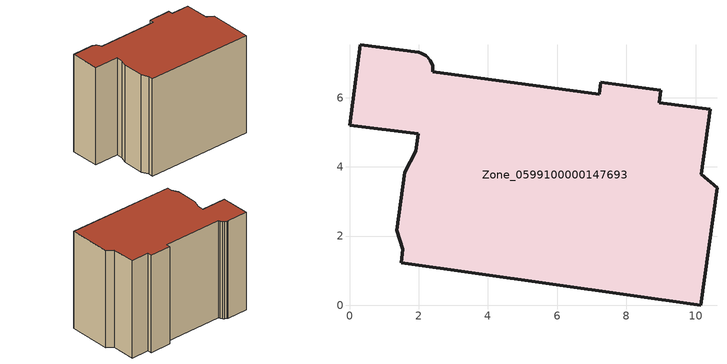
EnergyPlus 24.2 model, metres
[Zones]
Zone_0599100000147693
 floor ground (C_G): 10.62,3.4 10.15,0 1.49,1.23 1.54,1.62 1.37,2.17 1.6,3.85 1.92,4.45 1.99,4.95 0,5.21 0.31,7.53 2,7.31 2.08,7.29 2.22,7.21 2.33,7.08 2.4,6.92 2.41,6.75 7.22,6.1 7.26,6.45 9,6.21 8.95,5.86 10.42,5.67 10.16,3.78 z2.49
 wall outside (C_F): 2.33,7.08 2.22,7.21 2.08,7.29 2,7.31 0.31,7.53 0,5.21 1.99,4.95 1.92,4.45 1.6,3.85 1.37,2.17 1.54,1.62 1.49,1.23 10.15,0 10.62,3.4 10.16,3.78 10.42,5.67 8.95,5.86 9,6.21 7.26,6.45 7.22,6.1 2.41,6.75 2.4,6.92 2.33,7.08 z2.49:10.56
 roof outside (C_R): 10.42,5.67 8.95,5.86 9,6.21 7.26,6.45 7.22,6.1 2.41,6.75 2.4,6.92 2.33,7.08 2.22,7.21 2.08,7.29 2,7.31 0.31,7.53 0,5.21 1.99,4.95 1.92,4.45 1.6,3.85 1.37,2.17 1.54,1.62 1.49,1.23 10.15,0 10.62,3.4 10.16,3.78 z10.56
[BUILDING]
Pand.0599100000147693: North Axis=0; Terrain=City; Loads Convergence Tolerance Value=0.04; Temperature Convergence Tolerance Value=0.4; Solar Distribution=FullExterior; Maximum Number of Warmup Days=25; Minimum Number of Warmup Days=1
[Site:Location]
Rotterdam.The.Hague.AP_ZH_NLD Design_Conditions: Latitude=51.96; Longitude=4.45; Time Zone=1; Elevation=-4.5
[SITE:GROUNDTEMPERATURE:BUILDINGSURFACE]
18, 18, 18, 18, 18, 18, 18, 18, 18, 18, 18, 18
[MATERIAL] Thermal Absorptance=0.9; Solar Absorptance=0.7; Visible Absorptance=0.7
Name | Roughness | Thickness | Conductivity | Density | Specific Heat
G.TC.1946 | MediumSmooth | 0.15 | 1 | 540 | 1210
F.TC.1946 | Rough | 0.3 | 0.857143 | 1920 | 840
R.TC.1946 | MediumRough | 0.2 | 0.909091 | 1500 | 1000
[CONSTRUCTION]
C_G: G.TC.1946
C_F: F.TC.1946
C_R: R.TC.1946
[ZONE]
Zone_0599100000147693: Type=1; Multiplier=1; Ceiling Height=Autocalculate; Volume=Autocalculate; Floor Area=autocalculate; Part of Total Floor Area=Yes
[ZONEINFILTRATION:DESIGNFLOWRATE]
Infil_Zone_0599100000147693: Zone or ZoneList or Space or SpaceList=Zone_0599100000147693; Schedule=AlwaysOn; Design Flow Rate Calculation Method=Flow/Area; Flow Rate per Floor Area=0.003; Constant Term Coefficient=1; Temperature Term Coefficient=0; Velocity Term Coefficient=0; Velocity Squared Term Coefficient=0
[HVACTEMPLATE:ZONE:IDEALLOADSAIRSYSTEM]
Zone_0599100000147693: Maximum Heating Supply Air Temperature=50; Minimum Cooling Supply Air Temperature=13; Maximum Heating Supply Air Humidity Ratio=0.0156; Minimum Cooling Supply Air Humidity Ratio=0.0077; Heating Limit=NoLimit; Cooling Limit=NoLimit; Dehumidification Control Type=ConstantSensibleHeatRatio; Cooling Sensible Heat Ratio=0.7; Dehumidification Setpoint=60; Humidification Control Type=None; Humidification Setpoint=30; Outdoor Air Method=None; Outdoor Air Flow Rate per Person=0.00944; Outdoor Air Flow Rate per Zone Floor Area=0; Outdoor Air Flow Rate per Zone=0; Demand Controlled Ventilation Type=None; Outdoor Air Economizer Type=NoEconomizer; Heat Recovery Type=None; Sensible Heat Recovery Effectiveness=0.7; Latent Heat Recovery Effectiveness=0.65
[ZONECONTROL:THERMOSTAT]
ThermostatControl_Zone_0599100000147693: Zone or ZoneList=Zone_0599100000147693; Control Type Schedule=DualSetpointControlType; Control 1=Thermostat_Zone_0599100000147693; Temperature Difference Between Cutout And Setpoint=0
[THERMOSTATSETPOINT:DUALSETPOINT]
Thermostat_Zone_0599100000147693: Heating Setpoint Temperature Schedule=HeatingSetpoint_Zone_0599100000147693; Cooling Setpoint Temperature Schedule=CoolingSetpoint_Zone_0599100000147693
[SCHEDULE:COMPACT]
HeatingSetpoint_Zone_0599100000147693: Through: 12/31, For: AllDays, Until: 24:00, 21
CoolingSetpoint_Zone_0599100000147693: Through: 12/31, For: AllDays, Until: 24:00, 24
DualSetpointControlType: Through: 12/31, For: AllDays, Until: 24:00, 4
AlwaysOn: Through: 12/31, For: AllDays, Until: 24:00, 1
